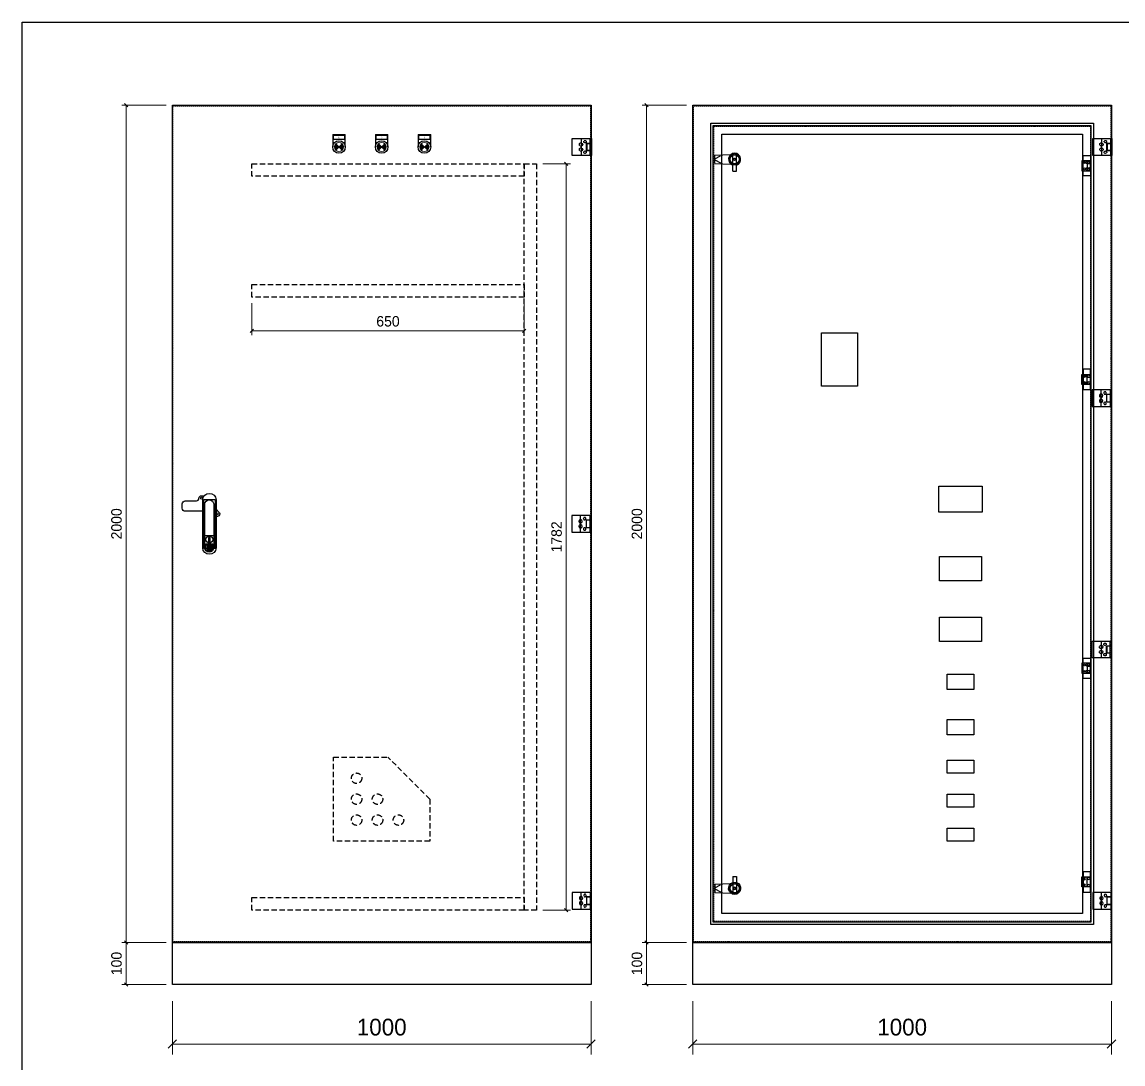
# Model space of a CAD drawing. Header units: millimetres. Extents: x 0 to 5940, y 0 to 4200.
# Drawn here: x 0 to 2629, y 1712 to 4200 of the extents above; entities that cross this region are included whole.
import ezdxf
from ezdxf.enums import TextEntityAlignment as Align

# ---------------------------------------------------------------- set-up
doc = ezdxf.new("R2010")
doc.units = ezdxf.units.MM
doc.linetypes.add('HIDDEN2', pattern=[4.7625, 3.175, -1.5875])
doc.linetypes.add('HIDDENX2', pattern=[19.05, 12.7, -6.35])
for name, color, linetype in [('01', 7, 'HIDDEN2'), ('DIM', 253, 'Continuous'), ('HEATER', 1, 'Continuous')]:
    doc.layers.add(name, color=color, linetype=linetype)
doc.layers.add('07', color=5, linetype='Continuous', lineweight=5)
doc.styles.add('Arial', font='arial.ttf')
doc.styles.add('Arial-Black', font='txt')
doc.styles.add('Tahoma (Input Text)', font='tahoma.ttf')
doc.dimstyles.new('Dim-25', dxfattribs={"dimtxt": 25, "dimasz": 8, "dimexe": 10, "dimexo": 15, "dimgap": 10, "dimtad": 1, "dimdec": 0, "dimtxsty": 'Standard', "dimblk": 'OBLIQUE', "dimcen": 10, "dimclrd": 5, "dimclre": 5, "dimclrt": 3, "dimazin": 3, "dimtfac": 1, "dimtdec": 0, "dimtmove": 0, "dimatfit": 3, "dimldrblk": 'OBLIQUE', "dimlwd": 9, "dimlwe": 9})
doc.dimstyles.new('Dim-40', dxfattribs={"dimtxt": 40, "dimasz": 20, "dimexe": 25, "dimexo": 40, "dimgap": 20, "dimtad": 1, "dimdec": 0, "dimtxsty": 'Standard', "dimblk": 'OBLIQUE', "dimcen": 15, "dimclrd": 5, "dimclre": 5, "dimclrt": 3, "dimazin": 3, "dimtfac": 1, "dimtdec": 0, "dimtmove": 0, "dimatfit": 3, "dimldrblk": 'ARCHTICK', "dimlwd": 9, "dimlwe": 9})

# ---------------------------------------------------------------- blocks, each defined once
blk = doc.blocks.new('*D16')
at = {"color": 0, "linetype": 'ByBlock', "lineweight": -2}
for p, q in [((369, 1769.1), (349, 1749.1)), ((1349, 1749.1), (1369, 1769.1))]:
    blk.add_line(p, q, dxfattribs=at)
at = {"layer": 'Defpoints', "color": 0, "transparency": 16777216}
for p in [(359, 1901.6), (1359, 1901.6), (359, 1759.1)]:
    blk.add_point(p, dxfattribs=at)
at = {"layer": 'DIM', "color": 5, "lineweight": 9, "transparency": 16777216}
for p, q in [((359, 1861.6), (359, 1734.1)), ((1359, 1861.6), (1359, 1734.1)), ((1359, 1759.1), (359, 1759.1))]:
    blk.add_line(p, q, dxfattribs=at)
at = {"layer": 'DIM', "color": 3, "transparency": 16777216, "insert": (859, 1799.5), "char_height": 40, "attachment_point": 5}
blk.add_mtext('1000', dxfattribs=at)
blk = doc.blocks.new('_ArchTick')
at = {"color": 0, "const_width": 0.15}
blk.add_lwpolyline([(-0.5, -0.5), (0.5, 0.5)], dxfattribs=at)
blk = doc.blocks.new('_Oblique')
at = {"color": 0, "linetype": 'ByBlock', "lineweight": -2}
blk.add_line((-0.5, -0.5), (0.5, 0.5), dxfattribs=at)
blk = doc.blocks.new('AB-301-1-1')
at = {"linetype": 'Continuous'}
h = blk.add_hatch(dxfattribs=at)
h.set_pattern_fill('ACAD_ISO09W100', color=1, scale=0.2)
h.set_pattern_definition([(0, (-367.8747, 374.3201), (0, 1), [4.8, -0.6, 1.2, -0.6, 1.2, -0.6])])
h.paths.add_polyline_path([(-3.9, -112.6, 0.118404), (0.1, -113.6, 0.118404), (4.2, -112.6), (7.1, -96.1), (-6.9, -96.1)])
at = {"color": 1, "linetype": 'Continuous'}
for p, q in [((-9.9, -74.6), (10.1, -74.6)), ((-6.9, -96.1), (7.1, -96.1)), ((-6.9, -96.1), (-3.9, -112.6)), ((7.1, -96.1), (4.2, -112.6))]:
    blk.add_line(p, q, dxfattribs=at)
for points in [[(-15.7, -17.1), (-57.4, -17.1, -0.414214), (-64.9, -9.6), (-64.9, 0.4, -0.414214), (-57.4, 7.9), (-30.6, 7.9, 0.414214), (-24.6, 13.9), (-24.6, 14.2)], [(-24.6, 14.2, -0.198912), (-22.8, 18.4), (-22.8, 18.4, -0.414214), (-14.4, 18.4), (-13.5, 17.6)], [(16.3, -12.2), (23.1, -19.1, -0.414214), (23.1, -27.5), (23.1, -27.5, -0.31835), (16.3, -28.7)]]:
    blk.add_lwpolyline(points, format="xyb", dxfattribs=at)
for points in [[(0.3, 25.4), (0.3, 25.4, -0.400643), (16.3, 10.4), (16.3, -104.6, -0.400643), (0.3, -119.6), (0.3, -119.6, -0.400643), (-15.7, -104.6), (-15.7, 10.4, -0.400643)], [(0.1, 10.4, -0.403991), (10.6, 0.4), (10.6, -104.6, -0.403991), (0.1, -114.6, -0.403991), (-10.4, -104.6), (-10.4, 0.4, -0.403991)], [(9.1, -96.6), (9.1, -104.6, -0.414214), (0.1, -113.6, -0.414214), (-8.9, -104.6), (-8.9, -96.6, -0.414214), (-6.9, -94.6), (7.1, -94.6, -0.414214)]]:
    blk.add_lwpolyline(points, format="xyb", close=True, dxfattribs=at)
blk.add_lwpolyline([(-0.9, -79.6), (1.1, -79.6), (1.1, -89.6), (-0.9, -89.6)], close=True, dxfattribs=at)
for centre, radius in [((-18.6, 14.2), 2.5), ((18.9, -23.3), 2.5), ((0.1, -84.6), 8)]:
    blk.add_circle(centre, radius, dxfattribs=at)
blk = doc.blocks.new('HL044-1.3-C')
at = {"color": 1, "linetype": 'HIDDEN2', "ltscale": 0.5}
for p, q in [((-25, 40), (-25, 0)), ((-3, 0), (-3, 40))]:
    blk.add_line(p, q, dxfattribs=at)
at = {"color": 1}
for p, q in [((-12, 29), (0, 29)), ((-12, 11), (-12, 29)), ((-11, 28.5), (0, 28.5)), ((-11, 28.5), (-11, 11.5)), ((0, 11), (-12, 11)), ((0, 11.5), (-11, 11.5))]:
    blk.add_line(p, q, dxfattribs=at)
blk.add_lwpolyline([(-46, 40), (0, 40), (0, 0), (-46, 0)], close=True, dxfattribs=at)
at = {"color": 1, "linetype": 'HIDDEN2', "ltscale": 0.5}
for centre, radius in [((-25, 26), 4), ((-15.5, 32.5), 3), ((-25, 14), 4), ((-15.5, 7.5), 3)]:
    blk.add_circle(centre, radius, dxfattribs=at)
blk = doc.blocks.new('*D17')
at = {"color": 0, "linetype": 'ByBlock', "lineweight": -2}
for p, q in [((252.5, 3997.6), (244.5, 4005.6)), ((244.5, 2005.6), (252.5, 1997.6))]:
    blk.add_line(p, q, dxfattribs=at)
at = {"layer": 'Defpoints', "color": 0, "transparency": 16777216}
for p in [(359, 4001.6), (248.5, 2001.6), (359, 2001.6)]:
    blk.add_point(p, dxfattribs=at)
at = {"layer": 'DIM', "color": 5, "lineweight": 9, "transparency": 16777216}
for p, q in [((344, 4001.6), (238.5, 4001.6)), ((248.5, 4001.6), (248.5, 2001.6)), ((344, 2001.6), (238.5, 2001.6))]:
    blk.add_line(p, q, dxfattribs=at)
at = {"layer": 'DIM', "color": 3, "transparency": 16777216, "insert": (225.7, 3001.6), "char_height": 25, "attachment_point": 5, "rotation": 90}
blk.add_mtext('2000', dxfattribs=at)
blk = doc.blocks.new('*D18')
at = {"color": 0, "linetype": 'ByBlock', "lineweight": -2}
for p, q in [((252.5, 1997.6), (244.5, 2005.6)), ((244.5, 1905.6), (252.5, 1897.6))]:
    blk.add_line(p, q, dxfattribs=at)
at = {"layer": 'Defpoints', "color": 0, "transparency": 16777216}
for p in [(359, 2001.6), (248.5, 1901.6), (359, 1901.6)]:
    blk.add_point(p, dxfattribs=at)
at = {"layer": 'DIM', "color": 5, "lineweight": 9, "transparency": 16777216}
for p, q in [((344, 2001.6), (238.5, 2001.6)), ((248.5, 2001.6), (248.5, 1901.6)), ((344, 1901.6), (238.5, 1901.6))]:
    blk.add_line(p, q, dxfattribs=at)
at = {"layer": 'DIM', "color": 3, "transparency": 16777216, "insert": (225.7, 1951.6), "char_height": 25, "attachment_point": 5, "rotation": 90}
blk.add_mtext('100', dxfattribs=at)
blk = doc.blocks.new('ga tai lieu')
at = {"color": 7, "linetype": 'HIDDENX2'}
for p, q in [((0, 0), (0, 200)), ((0, 200), (130, 200)), ((230, 100), (130, 200)), ((230, 100), (230, 0)), ((230, 0), (0, 0))]:
    blk.add_line(p, q, dxfattribs=at)
for centre in [(55, 150), (55, 100), (105, 100), (55, 50), (105, 50), (155, 50)]:
    blk.add_circle(centre, 12.5, dxfattribs=at)
blk = doc.blocks.new('*D19')
at = {"color": 0, "linetype": 'ByBlock', "lineweight": -2}
for p, q in [((553, 3466.3), (545, 3458.3)), ((1195, 3458.3), (1203, 3466.3))]:
    blk.add_line(p, q, dxfattribs=at)
at = {"layer": 'Defpoints', "color": 0, "transparency": 16777216}
for p in [(549, 3543.2), (1199, 3543.2), (1199, 3462.3)]:
    blk.add_point(p, dxfattribs=at)
at = {"layer": 'DIM', "color": 5, "lineweight": 9, "transparency": 16777216}
for p, q in [((549, 3528.2), (549, 3452.3)), ((1199, 3528.2), (1199, 3452.3)), ((549, 3462.3), (1199, 3462.3))]:
    blk.add_line(p, q, dxfattribs=at)
at = {"layer": 'DIM', "color": 3, "transparency": 16777216, "insert": (874, 3485.1), "char_height": 25, "attachment_point": 5}
blk.add_mtext('650', dxfattribs=at)
blk = doc.blocks.new('*D20')
at = {"color": 0, "linetype": 'ByBlock', "lineweight": -2}
for p, q in [((1303.5, 3857.5), (1295.5, 3865.5)), ((1295.5, 2083.3), (1303.5, 2075.3))]:
    blk.add_line(p, q, dxfattribs=at)
at = {"layer": 'Defpoints', "color": 0, "transparency": 16777216}
for p in [(1229, 3861.5), (1229, 2079.3), (1299.5, 2079.3)]:
    blk.add_point(p, dxfattribs=at)
at = {"layer": 'DIM', "color": 5, "lineweight": 9, "transparency": 16777216}
for p, q in [((1244, 3861.5), (1309.5, 3861.5)), ((1299.5, 3861.5), (1299.5, 2079.3)), ((1244, 2079.3), (1309.5, 2079.3))]:
    blk.add_line(p, q, dxfattribs=at)
at = {"layer": 'DIM', "color": 3, "transparency": 16777216, "insert": (1276.7, 2970.4), "char_height": 25, "attachment_point": 5, "rotation": 90}
blk.add_mtext('1782', dxfattribs=at)
blk = doc.blocks.new('*D21')
at = {"color": 0, "linetype": 'ByBlock', "lineweight": -2}
for p, q in [((1611.9, 1769.1), (1591.9, 1749.1)), ((2591.9, 1749.1), (2611.9, 1769.1))]:
    blk.add_line(p, q, dxfattribs=at)
at = {"layer": 'Defpoints', "color": 0, "transparency": 16777216}
for p in [(1601.9, 1901.6), (2601.9, 1901.6), (1601.9, 1759.1)]:
    blk.add_point(p, dxfattribs=at)
at = {"layer": 'DIM', "color": 5, "lineweight": 9, "transparency": 16777216}
for p, q in [((1601.9, 1861.6), (1601.9, 1734.1)), ((2601.9, 1861.6), (2601.9, 1734.1)), ((2601.9, 1759.1), (1601.9, 1759.1))]:
    blk.add_line(p, q, dxfattribs=at)
at = {"layer": 'DIM', "color": 3, "transparency": 16777216, "insert": (2101.9, 1799.5), "char_height": 40, "attachment_point": 5}
blk.add_mtext('1000', dxfattribs=at)
blk = doc.blocks.new('*D22')
at = {"color": 0, "linetype": 'ByBlock', "lineweight": -2}
for p, q in [((1495.4, 3997.6), (1487.4, 4005.6)), ((1487.4, 2005.6), (1495.4, 1997.6))]:
    blk.add_line(p, q, dxfattribs=at)
at = {"layer": 'Defpoints', "color": 0, "transparency": 16777216}
for p in [(1601.9, 4001.6), (1491.4, 2001.6), (1601.9, 2001.6)]:
    blk.add_point(p, dxfattribs=at)
at = {"layer": 'DIM', "color": 5, "lineweight": 9, "transparency": 16777216}
for p, q in [((1586.9, 4001.6), (1481.4, 4001.6)), ((1491.4, 4001.6), (1491.4, 2001.6)), ((1586.9, 2001.6), (1481.4, 2001.6))]:
    blk.add_line(p, q, dxfattribs=at)
at = {"layer": 'DIM', "color": 3, "transparency": 16777216, "insert": (1468.6, 3001.6), "char_height": 25, "attachment_point": 5, "rotation": 90}
blk.add_mtext('2000', dxfattribs=at)
blk = doc.blocks.new('*D23')
at = {"color": 0, "linetype": 'ByBlock', "lineweight": -2}
for p, q in [((1495.4, 1997.6), (1487.4, 2005.6)), ((1487.4, 1905.6), (1495.4, 1897.6))]:
    blk.add_line(p, q, dxfattribs=at)
at = {"layer": 'Defpoints', "color": 0, "transparency": 16777216}
for p in [(1601.9, 2001.6), (1491.4, 1901.6), (1601.9, 1901.6)]:
    blk.add_point(p, dxfattribs=at)
at = {"layer": 'DIM', "color": 5, "lineweight": 9, "transparency": 16777216}
for p, q in [((1586.9, 2001.6), (1481.4, 2001.6)), ((1491.4, 2001.6), (1491.4, 1901.6)), ((1586.9, 1901.6), (1481.4, 1901.6))]:
    blk.add_line(p, q, dxfattribs=at)
at = {"layer": 'DIM', "color": 3, "transparency": 16777216, "insert": (1468.6, 1951.6), "char_height": 25, "attachment_point": 5, "rotation": 90}
blk.add_mtext('100', dxfattribs=at)
blk = doc.blocks.new('Den XANH')
h = blk.add_hatch(color=5)
h.paths.add_polyline_path([(15, 15), (22.8, 7.2, 0.198912), (26, 15, 0.198912), (22.8, 22.8)])
h.paths.add_polyline_path([(15, 15), (7.2, 22.8, 0.198912), (4, 15, 0.198912), (7.2, 7.2)])
at = {"color": 7}
for p, q in [((0, 45), (30, 45)), ((0, 45), (0, 15)), ((30, 15), (30, 45))]:
    blk.add_line(p, q, dxfattribs=at)
blk.add_lwpolyline([(2, 43), (28, 43), (28, 33), (2, 33)], close=True, dxfattribs=at)
blk.add_circle((15, 15), 15, dxfattribs=at)
at = {"layer": '07', "color": 5, "linetype": 'Continuous', "lineweight": 5, "ltscale": 3}
for p, q in [((22.8, 22.8), (7.2, 7.2)), ((7.2, 22.8), (22.8, 7.2))]:
    blk.add_line(p, q, dxfattribs=at)
blk.add_circle((15, 15), 11, dxfattribs=at)
at = {"layer": '01', "color": 2, "linetype": 'Continuous', "lineweight": 5, "style": 'Arial-Black'}
blk.add_attdef('T-SP', text='', height=2.4, dxfattribs=at).set_placement((15.2, 36), align=Align.CENTER)
blk = doc.blocks.new('Den DO')
h = blk.add_hatch(color=1)
h.paths.add_polyline_path([(7.2, 7.2), (15, 15), (7.2, 22.8, 0.198912), (4, 15, 0.198912)])
h.paths.add_polyline_path([(26, 15, 0.198912), (22.8, 22.8), (15, 15), (22.8, 7.2, 0.198912)])
at = {"color": 7}
for p, q in [((0, 45), (30, 45)), ((0, 45), (0, 15)), ((30, 15), (30, 45))]:
    blk.add_line(p, q, dxfattribs=at)
blk.add_lwpolyline([(2, 43), (28, 43), (28, 33), (2, 33)], close=True, dxfattribs=at)
blk.add_circle((15, 15), 15, dxfattribs=at)
at = {"layer": '07', "color": 1, "linetype": 'Continuous', "lineweight": 5, "ltscale": 3}
for p, q in [((22.8, 22.8), (7.2, 7.2)), ((7.2, 22.8), (22.8, 7.2))]:
    blk.add_line(p, q, dxfattribs=at)
blk.add_circle((15, 15), 11, dxfattribs=at)
at = {"layer": '01', "color": 2, "linetype": 'Continuous', "lineweight": 5, "style": 'Arial-Black'}
blk.add_attdef('T-SP', text='', height=2.4, dxfattribs=at).set_placement((15.2, 36), align=Align.CENTER)
blk = doc.blocks.new('Den VANG')
h = blk.add_hatch(color=2)
h.paths.add_polyline_path([(22.8, 7.2, 0.198912), (26, 15, 0.198912), (22.8, 22.8), (15, 15)])
h.paths.add_polyline_path([(7.2, 7.2), (15, 15), (7.2, 22.8, 0.198912), (4, 15, 0.198912)])
at = {"color": 7}
for p, q in [((0, 45), (30, 45)), ((0, 45), (0, 15)), ((30, 15), (30, 45))]:
    blk.add_line(p, q, dxfattribs=at)
blk.add_lwpolyline([(2, 43), (28, 43), (28, 33), (2, 33)], close=True, dxfattribs=at)
blk.add_circle((15, 15), 15, dxfattribs=at)
at = {"layer": '07', "color": 2, "linetype": 'Continuous', "lineweight": 5, "ltscale": 3}
for p, q in [((22.8, 22.8), (7.2, 7.2)), ((7.2, 22.8), (22.8, 7.2))]:
    blk.add_line(p, q, dxfattribs=at)
blk.add_circle((15, 15), 11, dxfattribs=at)
at = {"layer": '01', "color": 2, "linetype": 'Continuous', "lineweight": 5, "style": 'Arial-Black'}
blk.add_attdef('T-SP', text='', height=2.4, dxfattribs=at).set_placement((15.2, 36), align=Align.CENTER)
blk = doc.blocks.new('ovan6x9')
at = {"color": 2}
for p, q in [((2, 6), (8, 6)), ((2, 0), (8, 0))]:
    blk.add_line(p, q, dxfattribs=at)
for centre, start, end in [((2, 3), 90, 270), ((8, 3), 270, 90)]:
    blk.add_arc(centre, 3, start, end, dxfattribs=at)
blk = doc.blocks.new('HL036-1-1')
at = {"color": 1}
blk.add_line((9.5, 36.2), (9.5, 12.2), dxfattribs=at)
for points in [[(-2.5, 12.2), (17.5, 12.2), (17.5, 36.2), (-2.5, 36.2)], [(0, 48.5), (17.5, 48.5), (17.5, 0), (0, 0)]]:
    blk.add_lwpolyline(points, close=True, dxfattribs=at)
for centre, radius in [((3.5, 31.8), 2), ((12.7, 32.5), 2.5), ((3.5, 16.8), 2), ((12.7, 16), 2.5)]:
    blk.add_circle(centre, radius, dxfattribs=at)
blk = doc.blocks.new('SDGFGHGHG')
at = {"layer": 'HEATER'}
for p, q in [((860892.9, 570780.5), (860931.6, 570782)), ((860892.9, 570760.5), (860892.9, 570780.5)), ((860892.9, 570771.9), (860906.3, 570778.7)), ((860892.9, 570769.1), (860906.3, 570762.4)), ((860935.9, 570742), (860935.9, 570784.3)), ((860937.5, 570771.3), (860939.5, 570771.3)), ((860937.5, 570769.8), (860939.5, 570769.8)), ((860939.5, 570773.5), (860939.5, 570771.3)), ((860939.5, 570769.8), (860939.5, 570767.6)), ((860941.3, 570773.5), (860941.3, 570771.3)), ((860941.3, 570771.3), (860943.4, 570771.3)), ((860941.3, 570769.8), (860941.3, 570767.6)), ((860941.3, 570769.8), (860943.4, 570769.8)), ((860944.9, 570742), (860944.9, 570784.3)), ((860892.9, 570760.5), (860931.6, 570759.1)), ((860935.9, 570742), (860944.9, 570742))]:
    blk.add_line(p, q, dxfattribs=at)
blk.add_circle((860940.4, 570770.5), 3.08, dxfattribs=at)
blk.add_arc((860940.4, 570770.5), 14.5, 288.08, 251.92, dxfattribs=at)
blk = doc.blocks.new('SĐFHGGH')
at = {"layer": 'HEATER'}
for points in [[(860943.4, 570717), (860943.4, 570718.4), (860937.4, 570718.4), (860937.4, 570717)], [(860928.8, 570702.4), (860927.4, 570702.4), (860927.4, 570708.4), (860928.8, 570708.4)], [(860943.4, 570693.8), (860943.4, 570692.4), (860937.4, 570692.4), (860937.4, 570693.8)], [(860952.1, 570702.4), (860953.4, 570702.4), (860953.4, 570708.4), (860952.1, 570708.4)]]:
    blk.add_lwpolyline(points, dxfattribs=at)
for start, end in [(104.4775, 165.5225), (14.4775, 75.5225), (194.4775, 255.5225), (284.4775, 345.5225)]:
    blk.add_arc((860940.4, 570705.4), 12, start, end, dxfattribs=at)
blk = doc.blocks.new('MS722')
for name, p in [('SDGFGHGHG', (-860940.4, -570770.5)), ('SĐFHGGH', (-860940.4, -570705.4))]:
    blk.add_blockref(name, p)
blk = doc.blocks.new('khungtenAsean2')
at = {"color": 7}
blk.add_lwpolyline([(0, 0), (2970, 0), (2970, -2100), (0, -2100)], close=True, dxfattribs=at)
at = {"color": 1, "style": 'Tahoma (Input Text)', "flags": 8}
for tag, p in [('#01', (137.1, -2021.3)), ('#03', (506.6, -2019.3)), ('#05', (1106.6, -2021.3)), ('#07', (1834.7, -2021.3)), ('#09', (2146.7, -2021.3)), ('#02', (98.5, -2081.3)), ('#04', (486.1, -2081.3)), ('#06', (1065.3, -2081.3)), ('#08', (1817.4, -2081.3)), ('#10', (2146.7, -2081.3))]:
    blk.add_attdef(tag, p, '', height=25, dxfattribs=at)
blk.add_attdef('#11', text='', height=25, dxfattribs=at).set_placement((2915, -2067.3), align=Align.CENTER)

msp = doc.modelspace()

# ---------------------------------------------------------------- linework, layer by layer
at = {"color": 7}
for points in [[(359, 4001.6), (1359, 4001.6), (1359, 2001.6), (359, 2001.6)], [(1601.9, 4001.6), (2601.9, 4001.6), (2601.9, 2001.6), (1601.9, 2001.6)], [(1644.9, 3958.6), (2558.9, 3958.6), (2558.9, 2044.6), (1644.9, 2044.6)], [(359, 2001.6), (1359, 2001.6), (1359, 1901.6), (359, 1901.6)], [(1601.9, 2001.6), (2601.9, 2001.6), (2601.9, 1901.6), (1601.9, 1901.6)]]:
    msp.add_lwpolyline(points, close=True, dxfattribs=at)
at = {"color": 7, "linetype": 'HIDDEN2'}
for points in [[(360.5, 4000.1), (1357.5, 4000.1), (1357.5, 2003.1), (360.5, 2003.1)], [(1603.4, 4000.1), (2600.4, 4000.1), (2600.4, 2003.1), (1603.4, 2003.1)]]:
    msp.add_lwpolyline(points, close=True, dxfattribs=at)
at = {"color": 6}
msp.add_lwpolyline([(1650.9, 3952.6), (2552.9, 3952.6), (2552.9, 2050.6), (1650.9, 2050.6)], close=True, dxfattribs=at)
at = {"color": 6, "linetype": 'HIDDEN2'}
msp.add_lwpolyline([(1652.4, 3951.1), (2551.4, 3951.1), (2551.4, 2052.1), (1652.4, 2052.1)], close=True, dxfattribs=at)
at = {"color": 3}
msp.add_lwpolyline([(1671.4, 3932.1), (2532.4, 3932.1), (2532.4, 2071.1), (1671.4, 2071.1)], close=True, dxfattribs=at)
at = {"color": 7, "linetype": 'HIDDENX2'}
for points in [[(549, 3861.5), (1199, 3861.5), (1199, 3831.5), (549, 3831.5)], [(1229, 3861.5), (1229, 2079.3), (1199, 2079.3), (1199, 3861.5)], [(549, 3573.2), (1199, 3573.2), (1199, 3543.2), (549, 3543.2)], [(549, 2109.3), (1199, 2109.3), (1199, 2079.3), (549, 2079.3)]]:
    msp.add_lwpolyline(points, close=True, dxfattribs=at)
at = {"color": 2}
for points in [[(1908.9, 3458.1), (1994.9, 3458.1), (1994.9, 3330.1), (1908.9, 3330.1)], [(2189.9, 3091.6), (2292.9, 3091.6), (2292.9, 3029.6), (2189.9, 3029.6)], [(434, 3060.1), (461, 3060.1), (461, 2943.1), (434, 2943.1)], [(2191.4, 2923.6), (2291.4, 2923.6), (2291.4, 2865.6), (2191.4, 2865.6)], [(2191.4, 2778.6), (2291.4, 2778.6), (2291.4, 2720.6), (2191.4, 2720.6)], [(2209.4, 2642.6), (2273.4, 2642.6), (2273.4, 2605.6), (2209.4, 2605.6)], [(2209.4, 2534.6), (2273.4, 2534.6), (2273.4, 2497.6), (2209.4, 2497.6)], [(2209.4, 2437.1), (2273.4, 2437.1), (2273.4, 2406.1), (2209.4, 2406.1)], [(2209.4, 2356.1), (2273.4, 2356.1), (2273.4, 2325.1), (2209.4, 2325.1)], [(2209.4, 2275.1), (2273.4, 2275.1), (2273.4, 2244.1), (2209.4, 2244.1)]]:
    msp.add_lwpolyline(points, close=True, dxfattribs=at)
for centre in [(1701.9, 3872.1), (1701.9, 2131.1)]:
    msp.add_circle(centre, 11, dxfattribs=at)

# ---------------------------------------------------------------- block references
at = {"color": 7, "xscale": 2, "yscale": 2, "zscale": 2}
msp.add_blockref('khungtenAsean2', (0, 4200), dxfattribs=at)
at = {"color": 7}
ref = msp.add_blockref('Den DO', (742, 3886.6), dxfattribs=at)
ref.add_attrib('T-SP', 'R', dxfattribs={"layer": '01', "color": 2, "linetype": 'Continuous', "lineweight": 5, "height": 4, "style": 'Arial'}).set_placement((757.3, 3922.6), align=Align.CENTER)
ref = msp.add_blockref('Den VANG', (844, 3886.6), dxfattribs=at)
ref.add_attrib('T-SP', 'S', dxfattribs={"layer": '01', "color": 2, "linetype": 'Continuous', "lineweight": 5, "height": 4, "style": 'Arial'}).set_placement((859.3, 3922.6), align=Align.CENTER)
ref = msp.add_blockref('Den XANH', (946, 3886.6), dxfattribs=at)
ref.add_attrib('T-SP', 'T', dxfattribs={"layer": '01', "color": 2, "linetype": 'Continuous', "lineweight": 5, "height": 4, "style": 'Arial'}).set_placement((961.3, 3922.6), align=Align.CENTER)
for name, p in [('HL044-1.3-C', (1360, 3881.6)), ('HL044-1.3-C', (2602.9, 3881.6)), ('MS722', (1701.9, 3872.1)), ('HL036-1-1', (2533.9, 3832.6)), ('ovan6x9', (2541.6, 3862.1)), ('ovan6x9', (2541.6, 3845.6)), ('AB-301-1-1', (447.2, 3048.6)), ('HL044-1.3-C', (2601.9, 2681.6)), ('HL036-1-1', (2533.9, 2632.6)), ('ovan6x9', (2541.6, 2662.1)), ('ovan6x9', (2541.6, 2645.6)), ('ga tai lieu', (744, 2244.1))]:
    msp.add_blockref(name, p, dxfattribs=at)
at = {"color": 7, "xscale": -1, "rotation": 180}
for name, p in [('HL036-1-1', (2533.9, 3370.6)), ('ovan6x9', (2541.6, 3357.6)), ('ovan6x9', (2541.6, 3341.1)), ('HL044-1.3-C', (2601.9, 3321.6)), ('HL044-1.3-C', (1359, 3021.6)), ('MS722', (1701.9, 2131.1)), ('HL036-1-1', (2533.9, 2170.6)), ('HL036-1-1', (2533.9, 2170.6)), ('HL044-1.3-C', (1360, 2121.6)), ('HL044-1.3-C', (2602.9, 2121.6))]:
    msp.add_blockref(name, p, dxfattribs=at)

# ---------------------------------------------------------------- dimensions: what is measured, and where the dimension line sits
at = {"layer": 'DIM', "color": 7}
for base, p1, p2, angle, dimstyle, picture, middle in [((248.5, 2001.6), (359, 4001.6), (359, 2001.6), 90, 'Dim-25', '*D17', (225.7, 3001.6)), ((1491.4, 2001.6), (1601.9, 4001.6), (1601.9, 2001.6), 90, 'Dim-25', '*D22', (1468.6, 3001.6)), ((1299.5, 2079.3), (1229, 3861.5), (1229, 2079.3), 90, 'Dim-25', '*D20', (1276.7, 2970.4)), ((248.5, 1901.6), (359, 2001.6), (359, 1901.6), 90, 'Dim-25', '*D18', (225.7, 1951.6)), ((1491.4, 1901.6), (1601.9, 2001.6), (1601.9, 1901.6), 90, 'Dim-25', '*D23', (1468.6, 1951.6)), ((359, 1759.1), (1359, 1901.6), (359, 1901.6), 180, 'Dim-40', '*D16', (859, 1799.5)), ((1601.9, 1759.1), (2601.9, 1901.6), (1601.9, 1901.6), 180, 'Dim-40', '*D21', (2101.9, 1799.5))]:
    dim = msp.add_linear_dim(base=base, p1=p1, p2=p2, angle=angle, dimstyle=dimstyle, dxfattribs=at)
    dim.commit()
    dim.dimension.update_dxf_attribs({"geometry": picture, "text_midpoint": middle})
dim = msp.add_linear_dim(base=(1199, 3462.3), p1=(549, 3543.2), p2=(1199, 3543.2), dimstyle='Dim-25', dxfattribs=at)
dim.commit()
dim.dimension.update_dxf_attribs({"geometry": '*D19', "text_midpoint": (874, 3485.1)})

doc.saveas('drawing.dxf')
